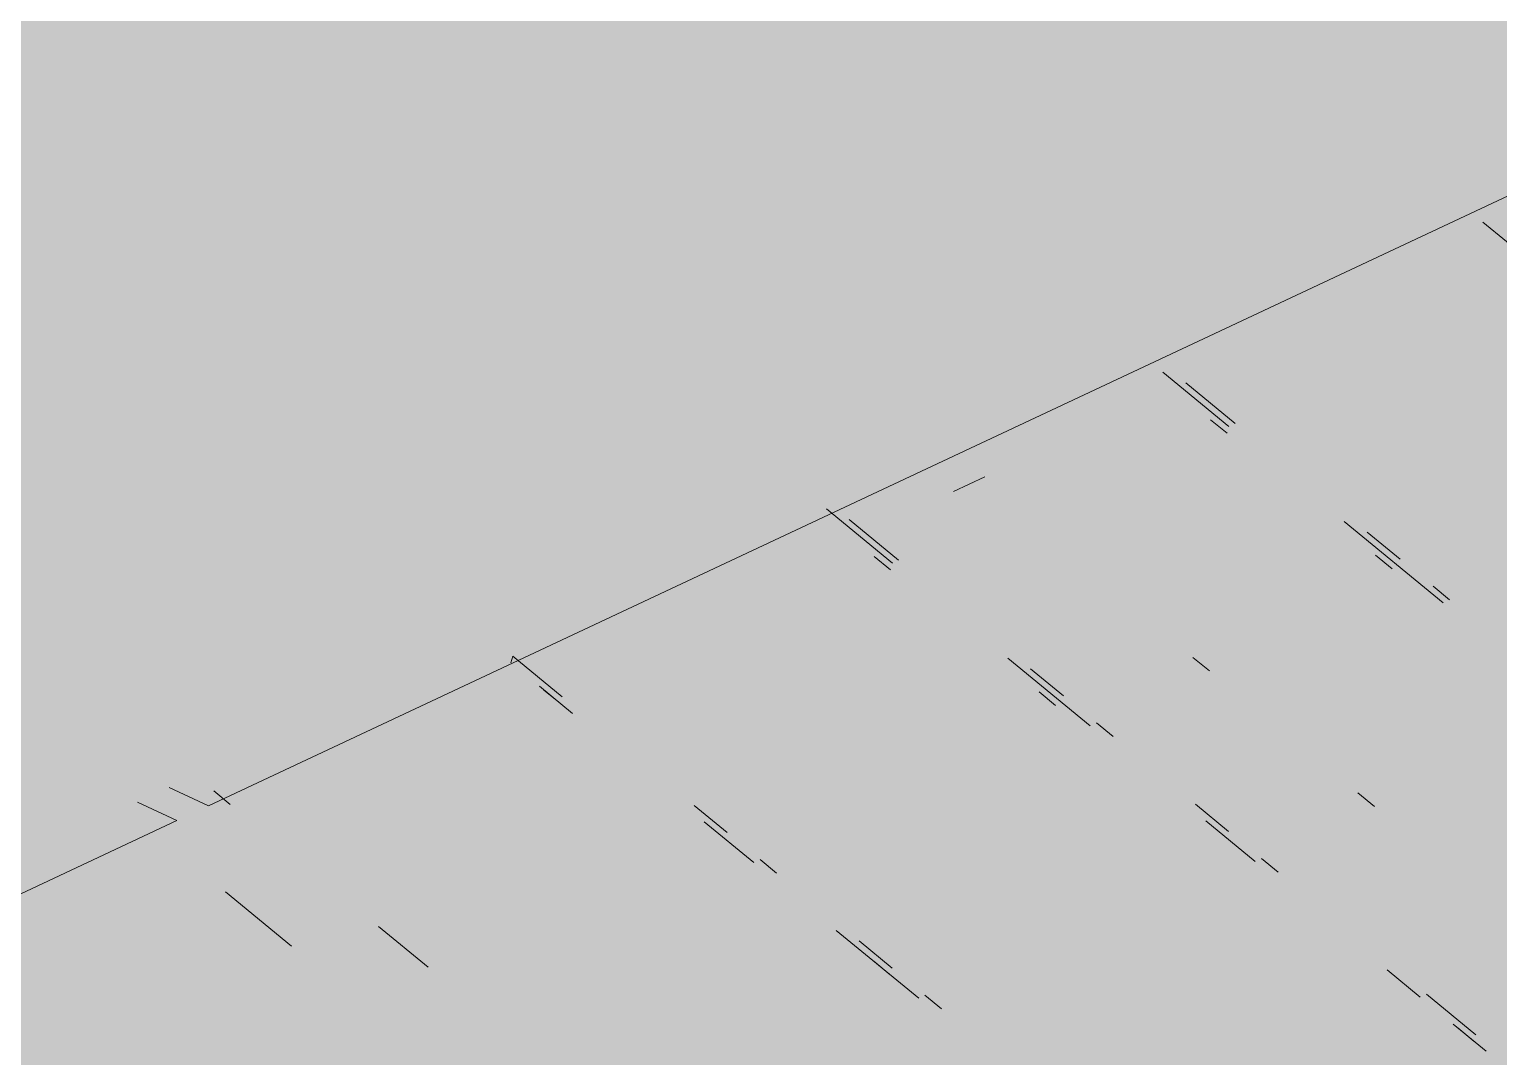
# Model space of a CAD drawing. Header units: millimetres. Extents: x 5 to 1315, y 5 to 292.
# Drawn here: x 1184.247 to 1187.166, y 89.293 to 91.334 of the extents above; entities that cross this region are included whole.
import ezdxf

# ---------------------------------------------------------------- set-up
doc = ezdxf.new("R2010")
doc.units = ezdxf.units.MM
doc.layers.add('EXISTING', color=7, linetype='Continuous')
doc.layers.add('IMAGES', color=7, linetype='Continuous')

# ---------------------------------------------------------------- blocks, each defined once
blk = doc.blocks.new('SHEET_03')
at = {"layer": 'EXISTING', "color": 250, "lineweight": 9}
for p, q in [((284.6027, 89.7912), (288.3784, 91.5638)), ((287.1347, 90.951), (287.2986, 90.8163)), ((286.499, 90.6525), (286.6301, 90.5448)), ((286.6426, 90.5506), (286.5443, 90.6314)), ((286.6267, 90.5314), (286.5939, 90.5583)), ((286.0831, 90.4155), (286.1456, 90.4449)), ((285.8306, 90.381), (285.9616, 90.2733)), ((285.9741, 90.2791), (285.8758, 90.3599)), ((286.8594, 90.3563), (287.056, 90.1947)), ((286.9702, 90.2813), (286.9047, 90.3352)), ((285.9582, 90.2599), (285.9255, 90.2868)), ((286.9543, 90.262), (286.9216, 90.289)), ((287.0685, 90.2005), (287.0357, 90.2275)), ((285.2073, 90.0884), (285.2039, 90.075)), ((285.3056, 90.0076), (285.2073, 90.0884)), ((286.191, 90.0847), (286.3548, 89.9501)), ((286.5916, 90.0593), (286.5588, 90.0862)), ((286.3017, 90.0098), (286.2362, 90.0637)), ((285.2604, 90.0287), (285.3259, 89.9748)), ((285.3022, 89.9942), (285.2695, 90.0211)), ((286.2858, 89.9905), (286.2531, 90.0175)), ((286.4, 89.929), (286.3673, 89.9559)), ((284.6027, 89.7912), (284.5247, 89.8279)), ((284.6461, 89.7941), (284.6133, 89.8211)), ((286.9192, 89.79), (286.8864, 89.8169)), ((284.4622, 89.7986), (284.5403, 89.7619)), ((285.6333, 89.7383), (285.5677, 89.7922)), ((286.6294, 89.7405), (286.5638, 89.7943)), ((280.7645, 87.9893), (284.5403, 89.7619)), ((285.588, 89.7594), (285.6863, 89.6786)), ((286.5841, 89.7615), (286.6824, 89.6807)), ((285.7315, 89.6575), (285.6988, 89.6844)), ((286.7277, 89.6597), (286.6949, 89.6866)), ((284.6366, 89.6205), (284.7677, 89.5127)), ((285.0392, 89.471), (284.9409, 89.5517)), ((285.8501, 89.5439), (286.0139, 89.4092)), ((285.9609, 89.469), (285.8954, 89.5228)), ((285.9575, 89.4555), (285.9247, 89.4825)), ((286.9445, 89.4653), (287.01, 89.4114)), ((286.0592, 89.3882), (286.0264, 89.4151)), ((287.1208, 89.3365), (287.0225, 89.4173)), ((287.0756, 89.3575), (287.1411, 89.3037)), ((287.1174, 89.3231), (287.0847, 89.35))]:
    blk.add_line(p, q, dxfattribs=at)
at = {"layer": 'IMAGES', "color": 7}
for points in [[(280.9509, 91.2906), (287.4073, 91.2906), (280.9509, 91.387), (287.4073, 91.387)], [(281.1436, 91.1942), (287.3109, 91.1942), (281.1436, 91.2906), (287.3109, 91.2906)], [(281.3364, 91.0978), (287.0218, 91.0978), (281.3364, 91.1942), (287.0218, 91.1942)], [(287.0218, 91.0978), (287.3109, 91.0978), (287.0218, 91.1942), (287.3109, 91.1942)], [(281.4327, 91.0014), (286.8291, 91.0014), (281.4327, 91.0978), (286.8291, 91.0978)], [(286.8291, 91.0014), (286.9255, 91.0014), (286.8291, 91.0978), (286.9255, 91.0978)], [(286.9255, 91.0014), (287.0218, 91.0014), (286.9255, 91.0978), (287.0218, 91.0978)], [(287.0218, 91.0014), (287.1182, 91.0014), (287.0218, 91.0978), (287.1182, 91.0978)], [(287.1182, 91.0014), (287.2145, 91.0014), (287.1182, 91.0978), (287.2145, 91.0978)], [(281.5291, 90.905), (286.54, 90.905), (281.5291, 91.0014), (286.54, 91.0014)], [(286.54, 90.905), (286.7327, 90.905), (286.54, 91.0014), (286.7327, 91.0014)], [(286.7327, 90.905), (286.8291, 90.905), (286.7327, 91.0014), (286.8291, 91.0014)], [(286.8291, 90.905), (287.0218, 90.905), (286.8291, 91.0014), (287.0218, 91.0014)], [(287.0218, 90.905), (287.2145, 90.905), (287.0218, 91.0014), (287.2145, 91.0014)], [(281.5291, 90.8086), (286.4436, 90.8086), (281.5291, 90.905), (286.4436, 90.905)], [(286.4436, 90.8086), (286.6364, 90.8086), (286.4436, 90.905), (286.6364, 90.905)], [(286.6364, 90.8086), (286.8291, 90.8086), (286.6364, 90.905), (286.8291, 90.905)], [(286.8291, 90.8086), (286.9255, 90.8086), (286.8291, 90.905), (286.9255, 90.905)], [(286.9255, 90.8086), (287.0218, 90.8086), (286.9255, 90.905), (287.0218, 90.905)], [(287.0218, 90.8086), (287.1182, 90.8086), (287.0218, 90.905), (287.1182, 90.905)], [(287.1182, 90.8086), (287.2145, 90.8086), (287.1182, 90.905), (287.2145, 90.905)], [(281.5291, 90.7122), (286.1545, 90.7122), (281.5291, 90.8086), (286.1545, 90.8086)], [(286.1545, 90.7122), (286.2509, 90.7122), (286.1545, 90.8086), (286.2509, 90.8086)], [(286.2509, 90.7122), (286.3473, 90.7122), (286.2509, 90.8086), (286.3473, 90.8086)], [(286.3473, 90.7122), (286.4436, 90.7122), (286.3473, 90.8086), (286.4436, 90.8086)], [(286.4436, 90.7122), (286.6364, 90.7122), (286.4436, 90.8086), (286.6364, 90.8086)], [(286.6364, 90.7122), (286.7327, 90.7122), (286.6364, 90.8086), (286.7327, 90.8086)], [(286.7327, 90.7122), (286.8291, 90.7122), (286.7327, 90.8086), (286.8291, 90.8086)], [(286.8291, 90.7122), (286.9255, 90.7122), (286.8291, 90.8086), (286.9255, 90.8086)], [(286.9255, 90.7122), (287.0218, 90.7122), (286.9255, 90.8086), (287.0218, 90.8086)], [(287.0218, 90.7122), (287.2145, 90.7122), (287.0218, 90.8086), (287.2145, 90.8086)], [(281.5291, 90.6158), (285.9618, 90.6158), (281.5291, 90.7122), (285.9618, 90.7122)], [(285.9618, 90.6158), (286.0582, 90.6158), (285.9618, 90.7122), (286.0582, 90.7122)], [(286.0582, 90.6158), (286.1545, 90.6158), (286.0582, 90.7122), (286.1545, 90.7122)], [(286.1545, 90.6158), (286.3473, 90.6158), (286.1545, 90.7122), (286.3473, 90.7122)], [(286.3473, 90.6158), (286.4436, 90.6158), (286.3473, 90.7122), (286.4436, 90.7122)], [(286.4436, 90.6158), (286.54, 90.6158), (286.4436, 90.7122), (286.54, 90.7122)], [(286.54, 90.6158), (286.6364, 90.6158), (286.54, 90.7122), (286.6364, 90.7122)], [(286.6364, 90.6158), (286.7327, 90.6158), (286.6364, 90.7122), (286.7327, 90.7122)], [(286.7327, 90.6158), (286.8291, 90.6158), (286.7327, 90.7122), (286.8291, 90.7122)], [(286.8291, 90.6158), (286.9255, 90.6158), (286.8291, 90.7122), (286.9255, 90.7122)], [(286.9255, 90.6158), (287.2145, 90.6158), (286.9255, 90.7122), (287.2145, 90.7122)], [(281.4327, 90.5194), (285.8655, 90.5194), (281.4327, 90.6158), (285.8655, 90.6158)], [(285.8655, 90.5194), (285.9618, 90.5194), (285.8655, 90.6158), (285.9618, 90.6158)], [(285.9618, 90.5194), (286.2509, 90.5194), (285.9618, 90.6158), (286.2509, 90.6158)], [(286.2509, 90.5194), (286.3473, 90.5194), (286.2509, 90.6158), (286.3473, 90.6158)], [(286.3473, 90.5194), (286.4436, 90.5194), (286.3473, 90.6158), (286.4436, 90.6158)], [(286.4436, 90.5194), (286.54, 90.5194), (286.4436, 90.6158), (286.54, 90.6158)], [(286.54, 90.5194), (286.6364, 90.5194), (286.54, 90.6158), (286.6364, 90.6158)], [(286.6364, 90.423), (286.7327, 90.423), (286.6364, 90.6158), (286.7327, 90.6158)], [(286.7327, 90.5194), (286.8291, 90.5194), (286.7327, 90.6158), (286.8291, 90.6158)], [(286.8291, 90.5194), (287.4073, 90.5194), (286.8291, 90.6158), (287.4073, 90.6158)], [(281.3364, 90.423), (285.5764, 90.423), (281.3364, 90.5194), (285.5764, 90.5194)], [(285.5764, 90.423), (285.6727, 90.423), (285.5764, 90.5194), (285.6727, 90.5194)], [(285.6727, 90.423), (285.7691, 90.423), (285.6727, 90.5194), (285.7691, 90.5194)], [(285.7691, 90.423), (285.8655, 90.423), (285.7691, 90.5194), (285.8655, 90.5194)], [(285.8655, 90.423), (285.9618, 90.423), (285.8655, 90.5194), (285.9618, 90.5194)], [(285.9618, 90.423), (286.0582, 90.423), (285.9618, 90.5194), (286.0582, 90.5194)], [(286.0582, 90.423), (286.1545, 90.423), (286.0582, 90.5194), (286.1545, 90.5194)], [(286.1545, 90.423), (286.2509, 90.423), (286.1545, 90.5194), (286.2509, 90.5194)], [(286.2509, 90.423), (286.3473, 90.423), (286.2509, 90.5194), (286.3473, 90.5194)], [(286.3473, 90.423), (286.4436, 90.423), (286.3473, 90.5194), (286.4436, 90.5194)], [(286.4436, 90.423), (286.54, 90.423), (286.4436, 90.5194), (286.54, 90.5194)], [(286.54, 90.423), (286.6364, 90.423), (286.54, 90.5194), (286.6364, 90.5194)], [(286.7327, 90.423), (286.8291, 90.423), (286.7327, 90.5194), (286.8291, 90.5194)], [(286.8291, 90.423), (286.9255, 90.423), (286.8291, 90.5194), (286.9255, 90.5194)], [(286.9255, 90.423), (287.0218, 90.423), (286.9255, 90.5194), (287.0218, 90.5194)], [(287.0218, 90.423), (287.6, 90.423), (287.0218, 90.5194), (287.6, 90.5194)], [(281.5291, 90.3266), (285.3836, 90.3266), (281.5291, 90.423), (285.3836, 90.423)], [(285.3836, 90.3266), (285.48, 90.3266), (285.3836, 90.423), (285.48, 90.423)], [(285.48, 90.3266), (285.5764, 90.3266), (285.48, 90.423), (285.5764, 90.423)], [(285.5764, 90.3266), (285.6727, 90.3266), (285.5764, 90.423), (285.6727, 90.423)], [(285.6727, 90.3266), (285.7691, 90.3266), (285.6727, 90.423), (285.7691, 90.423)], [(285.7691, 90.3266), (285.8655, 90.3266), (285.7691, 90.423), (285.8655, 90.423)], [(285.8655, 90.3266), (285.9618, 90.3266), (285.8655, 90.423), (285.9618, 90.423)], [(285.9618, 90.2302), (286.0582, 90.2302), (285.9618, 90.423), (286.0582, 90.423)], [(286.0582, 90.2302), (286.1545, 90.2302), (286.0582, 90.423), (286.1545, 90.423)], [(286.1545, 90.3266), (286.2509, 90.3266), (286.1545, 90.423), (286.2509, 90.423)], [(286.2509, 90.3266), (286.4436, 90.3266), (286.2509, 90.423), (286.4436, 90.423)], [(286.4436, 90.3266), (286.54, 90.3266), (286.4436, 90.423), (286.54, 90.423)], [(286.54, 90.2302), (286.6364, 90.2302), (286.54, 90.423), (286.6364, 90.423)], [(286.6364, 90.3266), (286.7327, 90.3266), (286.6364, 90.423), (286.7327, 90.423)], [(286.7327, 90.3266), (286.8291, 90.3266), (286.7327, 90.423), (286.8291, 90.423)], [(286.8291, 90.3266), (286.9255, 90.3266), (286.8291, 90.423), (286.9255, 90.423)], [(286.9255, 90.3266), (287.0218, 90.3266), (286.9255, 90.423), (287.0218, 90.423)], [(287.0218, 90.3266), (287.1182, 90.3266), (287.0218, 90.423), (287.1182, 90.423)], [(287.1182, 90.3266), (287.6, 90.3266), (287.1182, 90.423), (287.6, 90.423)], [(281.6255, 90.2302), (285.1909, 90.2302), (281.6255, 90.3266), (285.1909, 90.3266)], [(285.1909, 90.2302), (285.2873, 90.2302), (285.1909, 90.3266), (285.2873, 90.3266)], [(285.2873, 90.2302), (285.3836, 90.2302), (285.2873, 90.3266), (285.3836, 90.3266)], [(285.3836, 90.1338), (285.48, 90.1338), (285.3836, 90.3266), (285.48, 90.3266)], [(285.48, 90.2302), (285.5764, 90.2302), (285.48, 90.3266), (285.5764, 90.3266)], [(285.5764, 90.2302), (285.6727, 90.2302), (285.5764, 90.3266), (285.6727, 90.3266)], [(285.6727, 90.2302), (285.7691, 90.2302), (285.6727, 90.3266), (285.7691, 90.3266)], [(285.7691, 90.2302), (285.9618, 90.2302), (285.7691, 90.3266), (285.9618, 90.3266)], [(286.1545, 90.2302), (286.2509, 90.2302), (286.1545, 90.3266), (286.2509, 90.3266)], [(286.2509, 90.2302), (286.3473, 90.2302), (286.2509, 90.3266), (286.3473, 90.3266)], [(286.3473, 90.2302), (286.4436, 90.2302), (286.3473, 90.3266), (286.4436, 90.3266)], [(286.4436, 90.2302), (286.54, 90.2302), (286.4436, 90.3266), (286.54, 90.3266)], [(286.6364, 90.2302), (286.7327, 90.2302), (286.6364, 90.3266), (286.7327, 90.3266)], [(286.7327, 90.2302), (286.8291, 90.2302), (286.7327, 90.3266), (286.8291, 90.3266)], [(286.8291, 90.2302), (287.0218, 90.2302), (286.8291, 90.3266), (287.0218, 90.3266)], [(287.0218, 90.2302), (287.1182, 90.2302), (287.0218, 90.3266), (287.1182, 90.3266)], [(287.1182, 90.2302), (287.2145, 90.2302), (287.1182, 90.3266), (287.2145, 90.3266)], [(281.6255, 90.1338), (284.9982, 90.1338), (281.6255, 90.2302), (284.9982, 90.2302)], [(284.9982, 90.1338), (285.1909, 90.1338), (284.9982, 90.2302), (285.1909, 90.2302)], [(285.1909, 90.1338), (285.2873, 90.1338), (285.1909, 90.2302), (285.2873, 90.2302)], [(285.2873, 90.1338), (285.3836, 90.1338), (285.2873, 90.2302), (285.3836, 90.2302)], [(285.48, 90.1338), (285.5764, 90.1338), (285.48, 90.2302), (285.5764, 90.2302)], [(285.5764, 90.1338), (285.6727, 90.1338), (285.5764, 90.2302), (285.6727, 90.2302)], [(285.6727, 90.1338), (285.7691, 90.1338), (285.6727, 90.2302), (285.7691, 90.2302)], [(285.7691, 90.1338), (285.8655, 90.1338), (285.7691, 90.2302), (285.8655, 90.2302)], [(285.8655, 90.1338), (285.9618, 90.1338), (285.8655, 90.2302), (285.9618, 90.2302)], [(285.9618, 90.1338), (286.0582, 90.1338), (285.9618, 90.2302), (286.0582, 90.2302)], [(286.0582, 90.1338), (286.1545, 90.1338), (286.0582, 90.2302), (286.1545, 90.2302)], [(286.1545, 90.1338), (286.2509, 90.1338), (286.1545, 90.2302), (286.2509, 90.2302)], [(286.2509, 90.1338), (286.3473, 90.1338), (286.2509, 90.2302), (286.3473, 90.2302)], [(286.3473, 90.1338), (286.4436, 90.1338), (286.3473, 90.2302), (286.4436, 90.2302)], [(286.4436, 90.1338), (286.54, 90.1338), (286.4436, 90.2302), (286.54, 90.2302)], [(286.54, 90.1338), (286.6364, 90.1338), (286.54, 90.2302), (286.6364, 90.2302)], [(286.6364, 90.1338), (286.7327, 90.1338), (286.6364, 90.2302), (286.7327, 90.2302)], [(286.7327, 90.1338), (286.8291, 90.1338), (286.7327, 90.2302), (286.8291, 90.2302)], [(286.8291, 90.1338), (286.9255, 90.1338), (286.8291, 90.2302), (286.9255, 90.2302)], [(286.9255, 90.1338), (287.1182, 90.1338), (286.9255, 90.2302), (287.1182, 90.2302)], [(287.1182, 90.1338), (287.2145, 90.1338), (287.1182, 90.2302), (287.2145, 90.2302)], [(282.2036, 90.0374), (284.7091, 90.0374), (282.2036, 90.1338), (284.7091, 90.1338)], [(284.7091, 90.0374), (284.8055, 90.0374), (284.7091, 90.1338), (284.8055, 90.1338)], [(284.8055, 90.0374), (284.9018, 90.0374), (284.8055, 90.1338), (284.9018, 90.1338)], [(284.9018, 90.0374), (284.9982, 90.0374), (284.9018, 90.1338), (284.9982, 90.1338)], [(284.9982, 90.0374), (285.0945, 90.0374), (284.9982, 90.1338), (285.0945, 90.1338)], [(285.0945, 90.0374), (285.1909, 90.0374), (285.0945, 90.1338), (285.1909, 90.1338)], [(285.1909, 90.0374), (285.2873, 90.0374), (285.1909, 90.1338), (285.2873, 90.1338)], [(285.2873, 89.941), (285.3836, 89.941), (285.2873, 90.1338), (285.3836, 90.1338)], [(285.3836, 90.0374), (285.48, 90.0374), (285.3836, 90.1338), (285.48, 90.1338)], [(285.48, 89.941), (285.5764, 89.941), (285.48, 90.1338), (285.5764, 90.1338)], [(285.5764, 90.0374), (285.6727, 90.0374), (285.5764, 90.1338), (285.6727, 90.1338)], [(285.6727, 90.0374), (285.9618, 90.0374), (285.6727, 90.1338), (285.9618, 90.1338)], [(285.9618, 90.0374), (286.0582, 90.0374), (285.9618, 90.1338), (286.0582, 90.1338)], [(286.0582, 90.0374), (286.1545, 90.0374), (286.0582, 90.1338), (286.1545, 90.1338)], [(286.1545, 90.0374), (286.2509, 90.0374), (286.1545, 90.1338), (286.2509, 90.1338)], [(286.2509, 90.0374), (286.3473, 90.0374), (286.2509, 90.1338), (286.3473, 90.1338)], [(286.3473, 90.0374), (286.4436, 90.0374), (286.3473, 90.1338), (286.4436, 90.1338)], [(286.4436, 90.0374), (286.54, 90.0374), (286.4436, 90.1338), (286.54, 90.1338)], [(286.54, 90.0374), (286.6364, 90.0374), (286.54, 90.1338), (286.6364, 90.1338)], [(286.6364, 90.0374), (286.8291, 90.0374), (286.6364, 90.1338), (286.8291, 90.1338)], [(286.8291, 90.0374), (286.9255, 90.0374), (286.8291, 90.1338), (286.9255, 90.1338)], [(286.9255, 90.0374), (287.0218, 90.0374), (286.9255, 90.1338), (287.0218, 90.1338)], [(287.0218, 89.941), (287.1182, 89.941), (287.0218, 90.1338), (287.1182, 90.1338)], [(287.1182, 90.0374), (287.3109, 90.0374), (287.1182, 90.1338), (287.3109, 90.1338)], [(282.3, 89.941), (284.5164, 89.941), (282.3, 90.0374), (284.5164, 90.0374)], [(284.5164, 89.941), (284.7091, 89.941), (284.5164, 90.0374), (284.7091, 90.0374)], [(284.7091, 89.941), (284.8055, 89.941), (284.7091, 90.0374), (284.8055, 90.0374)], [(284.8055, 89.941), (284.9018, 89.941), (284.8055, 90.0374), (284.9018, 90.0374)], [(284.9018, 89.941), (284.9982, 89.941), (284.9018, 90.0374), (284.9982, 90.0374)], [(284.9982, 89.941), (285.0945, 89.941), (284.9982, 90.0374), (285.0945, 90.0374)], [(285.0945, 89.941), (285.1909, 89.941), (285.0945, 90.0374), (285.1909, 90.0374)], [(285.1909, 89.941), (285.2873, 89.941), (285.1909, 90.0374), (285.2873, 90.0374)], [(285.3836, 89.941), (285.48, 89.941), (285.3836, 90.0374), (285.48, 90.0374)], [(285.5764, 89.941), (286.0582, 89.941), (285.5764, 90.0374), (286.0582, 90.0374)], [(286.0582, 89.941), (286.1545, 89.941), (286.0582, 90.0374), (286.1545, 90.0374)], [(286.1545, 89.941), (286.2509, 89.941), (286.1545, 90.0374), (286.2509, 90.0374)], [(286.2509, 89.941), (286.3473, 89.941), (286.2509, 90.0374), (286.3473, 90.0374)], [(286.3473, 89.941), (286.4436, 89.941), (286.3473, 90.0374), (286.4436, 90.0374)], [(286.4436, 89.941), (286.54, 89.941), (286.4436, 90.0374), (286.54, 90.0374)], [(286.54, 89.941), (286.6364, 89.941), (286.54, 90.0374), (286.6364, 90.0374)], [(286.6364, 89.941), (286.7327, 89.941), (286.6364, 90.0374), (286.7327, 90.0374)], [(286.7327, 89.941), (286.8291, 89.941), (286.7327, 90.0374), (286.8291, 90.0374)], [(286.8291, 89.941), (286.9255, 89.941), (286.8291, 90.0374), (286.9255, 90.0374)], [(286.9255, 89.941), (287.0218, 89.941), (286.9255, 90.0374), (287.0218, 90.0374)], [(287.1182, 89.941), (287.2145, 89.941), (287.1182, 90.0374), (287.2145, 90.0374)], [(284.2273, 89.8446), (284.3236, 89.8446), (284.2273, 89.941), (284.3236, 89.941)], [(284.3236, 89.8446), (284.42, 89.8446), (284.3236, 89.941), (284.42, 89.941)], [(284.42, 89.8446), (284.5164, 89.8446), (284.42, 89.941), (284.5164, 89.941)], [(284.5164, 89.8446), (284.6127, 89.8446), (284.5164, 89.941), (284.6127, 89.941)], [(284.6127, 89.8446), (284.7091, 89.8446), (284.6127, 89.941), (284.7091, 89.941)], [(284.7091, 89.8446), (284.8055, 89.8446), (284.7091, 89.941), (284.8055, 89.941)], [(284.8055, 89.8446), (284.9018, 89.8446), (284.8055, 89.941), (284.9018, 89.941)], [(284.9018, 89.8446), (284.9982, 89.8446), (284.9018, 89.941), (284.9982, 89.941)], [(284.9982, 89.8446), (285.0945, 89.8446), (284.9982, 89.941), (285.0945, 89.941)], [(285.0945, 89.8446), (285.1909, 89.8446), (285.0945, 89.941), (285.1909, 89.941)], [(285.1909, 89.8446), (285.2873, 89.8446), (285.1909, 89.941), (285.2873, 89.941)], [(285.2873, 89.8446), (285.3836, 89.8446), (285.2873, 89.941), (285.3836, 89.941)], [(285.3836, 89.8446), (285.48, 89.8446), (285.3836, 89.941), (285.48, 89.941)], [(285.48, 89.8446), (285.5764, 89.8446), (285.48, 89.941), (285.5764, 89.941)], [(285.5764, 89.8446), (285.6727, 89.8446), (285.5764, 89.941), (285.6727, 89.941)], [(285.6727, 89.8446), (286.1545, 89.8446), (285.6727, 89.941), (286.1545, 89.941)], [(286.1545, 89.8446), (286.2509, 89.8446), (286.1545, 89.941), (286.2509, 89.941)], [(286.2509, 89.8446), (286.3473, 89.8446), (286.2509, 89.941), (286.3473, 89.941)], [(286.3473, 89.8446), (286.54, 89.8446), (286.3473, 89.941), (286.54, 89.941)], [(286.54, 89.8446), (286.6364, 89.8446), (286.54, 89.941), (286.6364, 89.941)], [(286.6364, 89.8446), (286.7327, 89.8446), (286.6364, 89.941), (286.7327, 89.941)], [(286.7327, 89.8446), (286.8291, 89.8446), (286.7327, 89.941), (286.8291, 89.941)], [(286.8291, 89.8446), (286.9255, 89.8446), (286.8291, 89.941), (286.9255, 89.941)], [(286.9255, 89.8446), (287.0218, 89.8446), (286.9255, 89.941), (287.0218, 89.941)], [(287.0218, 89.8446), (287.1182, 89.8446), (287.0218, 89.941), (287.1182, 89.941)], [(287.1182, 89.8446), (287.2145, 89.8446), (287.1182, 89.941), (287.2145, 89.941)], [(284.2273, 89.6518), (284.3236, 89.6518), (284.2273, 89.8446), (284.3236, 89.8446)], [(284.3236, 89.7482), (284.42, 89.7482), (284.3236, 89.8446), (284.42, 89.8446)], [(284.42, 89.7482), (284.5164, 89.7482), (284.42, 89.8446), (284.5164, 89.8446)], [(284.5164, 89.7482), (284.6127, 89.7482), (284.5164, 89.8446), (284.6127, 89.8446)], [(284.6127, 89.7482), (284.8055, 89.7482), (284.6127, 89.8446), (284.8055, 89.8446)], [(284.8055, 89.7482), (284.9018, 89.7482), (284.8055, 89.8446), (284.9018, 89.8446)], [(284.9018, 89.7482), (284.9982, 89.7482), (284.9018, 89.8446), (284.9982, 89.8446)], [(284.9982, 89.7482), (285.0945, 89.7482), (284.9982, 89.8446), (285.0945, 89.8446)], [(285.0945, 89.7482), (285.2873, 89.7482), (285.0945, 89.8446), (285.2873, 89.8446)], [(285.2873, 89.7482), (285.3836, 89.7482), (285.2873, 89.8446), (285.3836, 89.8446)], [(285.3836, 89.7482), (285.48, 89.7482), (285.3836, 89.8446), (285.48, 89.8446)], [(285.48, 89.7482), (285.6727, 89.7482), (285.48, 89.8446), (285.6727, 89.8446)], [(285.6727, 89.7482), (285.7691, 89.7482), (285.6727, 89.8446), (285.7691, 89.8446)], [(285.7691, 89.7482), (286.2509, 89.7482), (285.7691, 89.8446), (286.2509, 89.8446)], [(286.2509, 89.7482), (286.3473, 89.7482), (286.2509, 89.8446), (286.3473, 89.8446)], [(286.3473, 89.7482), (286.4436, 89.7482), (286.3473, 89.8446), (286.4436, 89.8446)], [(286.4436, 89.7482), (286.6364, 89.7482), (286.4436, 89.8446), (286.6364, 89.8446)], [(286.6364, 89.7482), (286.7327, 89.7482), (286.6364, 89.8446), (286.7327, 89.8446)], [(286.7327, 89.7482), (286.8291, 89.7482), (286.7327, 89.8446), (286.8291, 89.8446)], [(286.8291, 89.7482), (286.9255, 89.7482), (286.8291, 89.8446), (286.9255, 89.8446)], [(286.9255, 89.7482), (287.0218, 89.7482), (286.9255, 89.8446), (287.0218, 89.8446)], [(287.0218, 89.7482), (287.1182, 89.7482), (287.0218, 89.8446), (287.1182, 89.8446)], [(287.1182, 89.7482), (287.2145, 89.7482), (287.1182, 89.8446), (287.2145, 89.8446)], [(284.3236, 89.6518), (284.5164, 89.6518), (284.3236, 89.7482), (284.5164, 89.7482)], [(284.5164, 89.6518), (284.6127, 89.6518), (284.5164, 89.7482), (284.6127, 89.7482)], [(284.6127, 89.6518), (284.7091, 89.6518), (284.6127, 89.7482), (284.7091, 89.7482)], [(284.7091, 89.6518), (284.8055, 89.6518), (284.7091, 89.7482), (284.8055, 89.7482)], [(284.8055, 89.6518), (284.9018, 89.6518), (284.8055, 89.7482), (284.9018, 89.7482)], [(284.9018, 89.6518), (284.9982, 89.6518), (284.9018, 89.7482), (284.9982, 89.7482)], [(284.9982, 89.6518), (285.48, 89.6518), (284.9982, 89.7482), (285.48, 89.7482)], [(285.48, 89.6518), (285.5764, 89.6518), (285.48, 89.7482), (285.5764, 89.7482)], [(285.5764, 89.6518), (285.7691, 89.6518), (285.5764, 89.7482), (285.7691, 89.7482)], [(285.7691, 89.6518), (285.8655, 89.6518), (285.7691, 89.7482), (285.8655, 89.7482)], [(285.8655, 89.6518), (286.4436, 89.6518), (285.8655, 89.7482), (286.4436, 89.7482)], [(286.4436, 89.6518), (286.54, 89.6518), (286.4436, 89.7482), (286.54, 89.7482)], [(286.54, 89.6518), (286.7327, 89.6518), (286.54, 89.7482), (286.7327, 89.7482)], [(286.7327, 89.6518), (286.8291, 89.6518), (286.7327, 89.7482), (286.8291, 89.7482)], [(286.8291, 89.6518), (286.9255, 89.6518), (286.8291, 89.7482), (286.9255, 89.7482)], [(286.9255, 89.6518), (287.0218, 89.6518), (286.9255, 89.7482), (287.0218, 89.7482)], [(287.0218, 89.6518), (287.1182, 89.6518), (287.0218, 89.7482), (287.1182, 89.7482)], [(287.1182, 89.6518), (287.2145, 89.6518), (287.1182, 89.7482), (287.2145, 89.7482)], [(284.2273, 89.5554), (284.3236, 89.5554), (284.2273, 89.6518), (284.3236, 89.6518)], [(284.3236, 89.5554), (284.42, 89.5554), (284.3236, 89.6518), (284.42, 89.6518)], [(284.42, 89.5554), (284.5164, 89.5554), (284.42, 89.6518), (284.5164, 89.6518)], [(284.5164, 89.5554), (284.7091, 89.5554), (284.5164, 89.6518), (284.7091, 89.6518)], [(284.7091, 89.5554), (284.8055, 89.5554), (284.7091, 89.6518), (284.8055, 89.6518)], [(284.8055, 89.5554), (284.9018, 89.5554), (284.8055, 89.6518), (284.9018, 89.6518)], [(284.9018, 89.5554), (284.9982, 89.5554), (284.9018, 89.6518), (284.9982, 89.6518)], [(284.9982, 89.5554), (285.0945, 89.5554), (284.9982, 89.6518), (285.0945, 89.6518)], [(285.0945, 89.5554), (285.48, 89.5554), (285.0945, 89.6518), (285.48, 89.6518)], [(285.48, 89.5554), (285.5764, 89.5554), (285.48, 89.6518), (285.5764, 89.6518)], [(285.5764, 89.5554), (285.6727, 89.5554), (285.5764, 89.6518), (285.6727, 89.6518)], [(285.6727, 89.5554), (285.8655, 89.5554), (285.6727, 89.6518), (285.8655, 89.6518)], [(285.8655, 89.5554), (285.9618, 89.5554), (285.8655, 89.6518), (285.9618, 89.6518)], [(285.9618, 89.5554), (286.0582, 89.5554), (285.9618, 89.6518), (286.0582, 89.6518)], [(286.0582, 89.5554), (286.54, 89.5554), (286.0582, 89.6518), (286.54, 89.6518)], [(286.54, 89.5554), (286.6364, 89.5554), (286.54, 89.6518), (286.6364, 89.6518)], [(286.6364, 89.5554), (286.8291, 89.5554), (286.6364, 89.6518), (286.8291, 89.6518)], [(286.8291, 89.5554), (286.9255, 89.5554), (286.8291, 89.6518), (286.9255, 89.6518)], [(286.9255, 89.5554), (287.0218, 89.5554), (286.9255, 89.6518), (287.0218, 89.6518)], [(287.0218, 89.5554), (287.1182, 89.5554), (287.0218, 89.6518), (287.1182, 89.6518)], [(287.1182, 89.5554), (287.2145, 89.5554), (287.1182, 89.6518), (287.2145, 89.6518)], [(284.2273, 89.4589), (284.42, 89.4589), (284.2273, 89.5554), (284.42, 89.5554)], [(284.42, 89.4589), (284.5164, 89.4589), (284.42, 89.5554), (284.5164, 89.5554)], [(284.5164, 89.4589), (284.7091, 89.4589), (284.5164, 89.5554), (284.7091, 89.5554)], [(284.7091, 89.4589), (284.8055, 89.4589), (284.7091, 89.5554), (284.8055, 89.5554)], [(284.8055, 89.3625), (284.9018, 89.3625), (284.8055, 89.5554), (284.9018, 89.5554)], [(284.9018, 89.4589), (284.9982, 89.4589), (284.9018, 89.5554), (284.9982, 89.5554)], [(284.9982, 89.4589), (285.0945, 89.4589), (284.9982, 89.5554), (285.0945, 89.5554)], [(285.0945, 89.4589), (285.1909, 89.4589), (285.0945, 89.5554), (285.1909, 89.5554)], [(285.1909, 89.4589), (285.2873, 89.4589), (285.1909, 89.5554), (285.2873, 89.5554)], [(285.2873, 89.4589), (285.6727, 89.4589), (285.2873, 89.5554), (285.6727, 89.5554)], [(285.6727, 89.4589), (285.7691, 89.4589), (285.6727, 89.5554), (285.7691, 89.5554)], [(285.7691, 89.4589), (285.8655, 89.4589), (285.7691, 89.5554), (285.8655, 89.5554)], [(285.8655, 89.4589), (285.9618, 89.4589), (285.8655, 89.5554), (285.9618, 89.5554)], [(285.9618, 89.4589), (286.0582, 89.4589), (285.9618, 89.5554), (286.0582, 89.5554)], [(286.0582, 89.4589), (286.1545, 89.4589), (286.0582, 89.5554), (286.1545, 89.5554)], [(286.1545, 89.4589), (286.6364, 89.4589), (286.1545, 89.5554), (286.6364, 89.5554)], [(286.6364, 89.4589), (286.7327, 89.4589), (286.6364, 89.5554), (286.7327, 89.5554)], [(286.7327, 89.4589), (286.8291, 89.4589), (286.7327, 89.5554), (286.8291, 89.5554)], [(286.8291, 89.4589), (286.9255, 89.4589), (286.8291, 89.5554), (286.9255, 89.5554)], [(286.9255, 89.4589), (287.0218, 89.4589), (286.9255, 89.5554), (287.0218, 89.5554)], [(287.0218, 89.4589), (287.1182, 89.4589), (287.0218, 89.5554), (287.1182, 89.5554)], [(287.1182, 89.4589), (287.2145, 89.4589), (287.1182, 89.5554), (287.2145, 89.5554)], [(284.2273, 89.3625), (284.6127, 89.3625), (284.2273, 89.4589), (284.6127, 89.4589)], [(284.6127, 89.3625), (284.7091, 89.3625), (284.6127, 89.4589), (284.7091, 89.4589)], [(284.7091, 89.3625), (284.8055, 89.3625), (284.7091, 89.4589), (284.8055, 89.4589)], [(284.9018, 89.3625), (284.9982, 89.3625), (284.9018, 89.4589), (284.9982, 89.4589)], [(284.9982, 89.3625), (285.0945, 89.3625), (284.9982, 89.4589), (285.0945, 89.4589)], [(285.0945, 89.3625), (285.1909, 89.3625), (285.0945, 89.4589), (285.1909, 89.4589)], [(285.1909, 89.3625), (285.2873, 89.3625), (285.1909, 89.4589), (285.2873, 89.4589)], [(285.2873, 89.3625), (285.3836, 89.3625), (285.2873, 89.4589), (285.3836, 89.4589)], [(285.3836, 89.3625), (285.7691, 89.3625), (285.3836, 89.4589), (285.7691, 89.4589)], [(285.7691, 89.3625), (285.8655, 89.3625), (285.7691, 89.4589), (285.8655, 89.4589)], [(285.8655, 89.3625), (285.9618, 89.3625), (285.8655, 89.4589), (285.9618, 89.4589)], [(285.9618, 89.3625), (286.0582, 89.3625), (285.9618, 89.4589), (286.0582, 89.4589)], [(286.0582, 89.3625), (286.1545, 89.3625), (286.0582, 89.4589), (286.1545, 89.4589)], [(286.1545, 89.3625), (286.2509, 89.3625), (286.1545, 89.4589), (286.2509, 89.4589)], [(286.2509, 89.3625), (286.7327, 89.3625), (286.2509, 89.4589), (286.7327, 89.4589)], [(286.7327, 89.3625), (286.8291, 89.3625), (286.7327, 89.4589), (286.8291, 89.4589)], [(286.8291, 89.3625), (286.9255, 89.3625), (286.8291, 89.4589), (286.9255, 89.4589)], [(286.9255, 89.3625), (287.0218, 89.3625), (286.9255, 89.4589), (287.0218, 89.4589)], [(287.0218, 89.3625), (287.1182, 89.3625), (287.0218, 89.4589), (287.1182, 89.4589)], [(287.1182, 89.3625), (287.2145, 89.3625), (287.1182, 89.4589), (287.2145, 89.4589)], [(284.2273, 89.2661), (284.3236, 89.2661), (284.2273, 89.3625), (284.3236, 89.3625)], [(284.3236, 89.2661), (284.8055, 89.2661), (284.3236, 89.3625), (284.8055, 89.3625)], [(284.8055, 89.2661), (284.9982, 89.2661), (284.8055, 89.3625), (284.9982, 89.3625)], [(284.9982, 89.2661), (285.0945, 89.2661), (284.9982, 89.3625), (285.0945, 89.3625)], [(285.0945, 89.2661), (285.1909, 89.2661), (285.0945, 89.3625), (285.1909, 89.3625)], [(285.1909, 89.2661), (285.2873, 89.2661), (285.1909, 89.3625), (285.2873, 89.3625)], [(285.2873, 89.2661), (285.3836, 89.2661), (285.2873, 89.3625), (285.3836, 89.3625)], [(285.3836, 89.2661), (285.48, 89.2661), (285.3836, 89.3625), (285.48, 89.3625)], [(285.48, 89.2661), (285.8655, 89.2661), (285.48, 89.3625), (285.8655, 89.3625)], [(285.8655, 89.2661), (285.9618, 89.2661), (285.8655, 89.3625), (285.9618, 89.3625)], [(285.9618, 89.2661), (286.0582, 89.2661), (285.9618, 89.3625), (286.0582, 89.3625)], [(286.0582, 89.2661), (286.1545, 89.2661), (286.0582, 89.3625), (286.1545, 89.3625)], [(286.1545, 89.2661), (286.2509, 89.2661), (286.1545, 89.3625), (286.2509, 89.3625)], [(286.2509, 89.2661), (286.3473, 89.2661), (286.2509, 89.3625), (286.3473, 89.3625)], [(286.3473, 89.2661), (286.4436, 89.2661), (286.3473, 89.3625), (286.4436, 89.3625)], [(286.4436, 89.2661), (287.0218, 89.2661), (286.4436, 89.3625), (287.0218, 89.3625)], [(287.0218, 89.2661), (287.1182, 89.2661), (287.0218, 89.3625), (287.1182, 89.3625)], [(287.1182, 89.2661), (287.2145, 89.2661), (287.1182, 89.3625), (287.2145, 89.3625)]]:
    blk.add_solid(points, dxfattribs=at)

msp = doc.modelspace()

# ---------------------------------------------------------------- block references
msp.add_blockref('SHEET_03', (900, 0))

doc.saveas('drawing.dxf')
